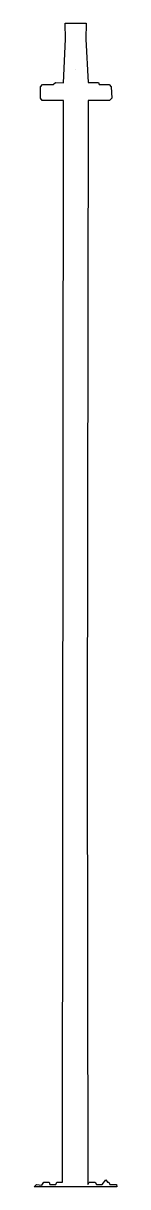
# Model space of a CAD drawing. Header units: millimetres. Extents: x -160 to 160, y 0 to 4500.
import ezdxf

# ---------------------------------------------------------------- set-up
doc = ezdxf.new("R2010")
doc.units = ezdxf.units.MM
doc.layers.add('ALMOND-DRAW-PROFILE', color=7, linetype='Continuous', lineweight=25)

msp = doc.modelspace()

# ---------------------------------------------------------------- linework, layer by layer
at = {"layer": 'ALMOND-DRAW-PROFILE'}
for points in [[(-151.23, 8.62), (-130.99, 6.36), (-122.5, 17.58), (-101.62, 17.58), (-99.43, 8.79), (-76.35, 8.79), (-71.96, 17.58), (-50.53, 17.58), (-47.06, 4201.17), (-129.09, 4201.17), (-135.13, 4209.96), (-135.68, 4253.91), (-127.99, 4262.7), (-86.24, 4262.7), (-76.9, 4271.48), (-46.43, 4270.13), (-38.18, 4438.48), (-39.55, 4500), (41.47, 4500), (40.37, 4438.48), (48.89, 4271.48), (88.99, 4271.48), (91.74, 4262.7), (130.74, 4262.7), (138.43, 4253.91), (140.63, 4209.96), (131.84, 4201.17), (49.06, 4201.17), (45.32, 1709.47), (48.34, 8.79), (53.28, 17.58), (76.35, 17.58), (81.85, 8.79), (103.82, 8.79), (117, 26.37), (124.15, 17.58), (129.09, 17.58), (133.48, 8.79), (158.75, 8.79), (159.85, 0), (-159.85, 0)], [(38.68, 4498.12), (38.68, 4498.11), (38.69, 4498.13)], [(0.93, 4319.79), (0.94, 4319.68), (0.93, 4319.94)]]:
    msp.add_lwpolyline(points, close=True, dxfattribs=at)

doc.saveas('drawing.dxf')
